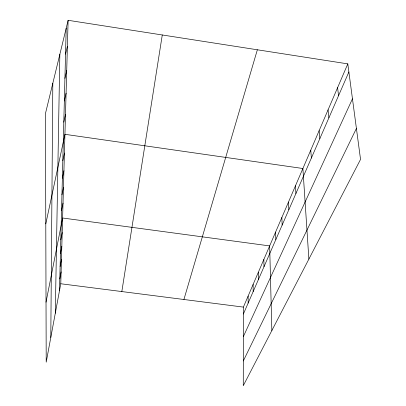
<?xml version="1.0" encoding="UTF-8"?>
<svg xmlns="http://www.w3.org/2000/svg" width="406" height="406" viewBox="0 0 406 406"><rect width="100%" height="100%" fill="white"/><g stroke="black" fill="none" stroke-linecap="round" stroke-linejoin="round"><path stroke-width="0.61" d="M347.8 63.874L243.392 307.098L243.275 385.7L360.543 159.406L347.8 63.874L68.117 20.3L45.457 113.533L46.203 362.182L60.778 283.758L68.117 20.3M50.796 337.472L52.816 83.255M55.312 313.183L59.849 54.313M59.494 290.66L66.203 28.176M121.83 291.564L162.278 34.972M59.799 278.897L61.108 271.908M60.113 266.529L61.453 259.454M60.443 253.522L61.819 246.356M60.793 239.809L62.204 232.562M46.025 302.171L62.61 218.007L269.655 245.914L271.853 330.55M61.545 210.511L63.026 203.096M61.945 194.844L63.463 187.354M62.367 178.259L63.93 170.693M62.818 160.685L64.422 153.047M45.792 223.858L64.94 134.315L302.886 168.505L308.88 259.094M63.803 122.16L65.498 114.401M64.341 100.987L66.087 93.182M64.919 78.373L66.716 70.527M65.539 54.16L67.391 46.294M183.913 299.496L257.353 49.786M243.382 314.026L348.881 71.974M243.346 336.615L352.459 98.81M243.311 360.959L356.412 128.458M60.778 283.758L243.392 307.098M337.594 87.645L338.538 95.704M328.063 109.853L328.88 117.862M319.136 130.646L319.842 138.598M310.763 150.159L311.366 158.046M295.466 185.786L295.908 193.515M288.468 202.092L288.833 209.74M281.855 217.499L282.155 225.066M275.593 232.09L275.836 239.565M263.854 259.429L263.996 266.727M258.348 272.259L258.449 279.46M253.116 284.449L253.177 291.559M248.137 296.05L248.157 303.064"/></g></svg>
